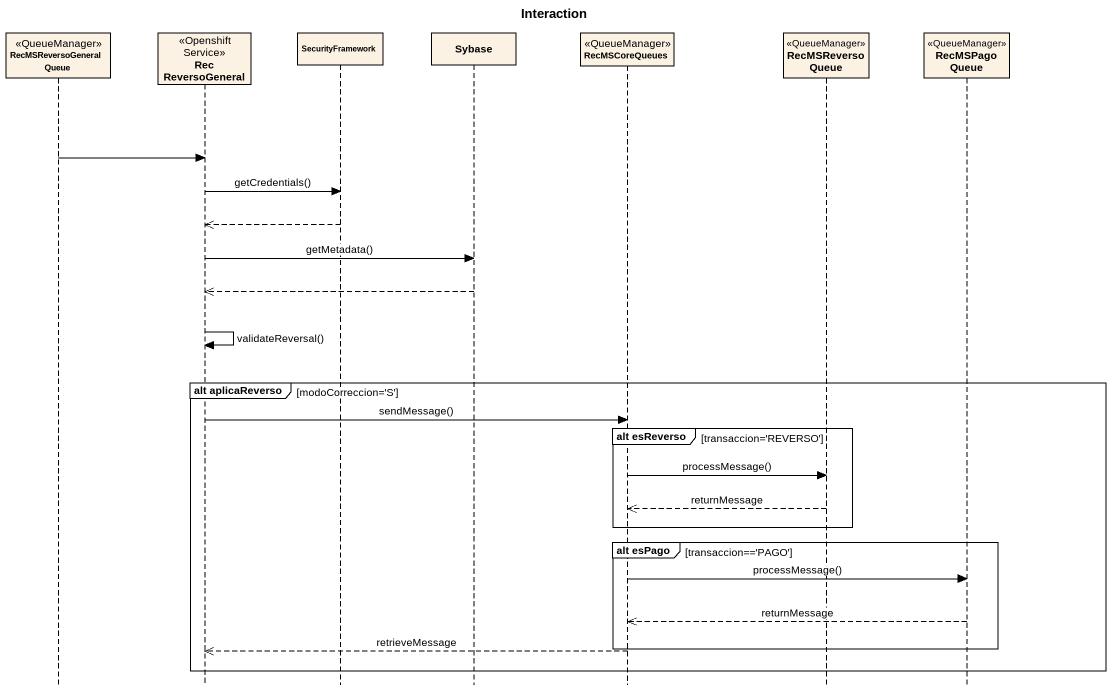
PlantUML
@startuml
title Interaction
hide footbox
participant "RecMSReversoGeneral Queue" as RecMSReversoGeneral_Queue <<QueueManager>>
participant "Rec ReversoGeneral" as Rec_ReversoGeneral <<Openshift Service>>
participant SecurityFramework
participant Sybase
participant RecMSCoreQueues <<QueueManager>>
participant "RecMSReverso Queue" as RecMSReverso_Queue <<QueueManager>>
participant "RecMSPago Queue" as RecMSPago_Queue <<QueueManager>>

RecMSReversoGeneral_Queue -> Rec_ReversoGeneral
Rec_ReversoGeneral -> SecurityFramework : getCredentials()
SecurityFramework -->> Rec_ReversoGeneral
Rec_ReversoGeneral -> Sybase : getMetadata()
Sybase -->> Rec_ReversoGeneral
Rec_ReversoGeneral -> Rec_ReversoGeneral : validateReversal()
group alt aplicaReverso [modoCorreccion='S']
  Rec_ReversoGeneral -> RecMSCoreQueues : sendMessage()
  group alt esReverso [transaccion='REVERSO']
    RecMSCoreQueues -> RecMSReverso_Queue : processMessage()
    RecMSReverso_Queue -->> RecMSCoreQueues : returnMessage
  end
  group alt esPago [transaccion=='PAGO']
    RecMSCoreQueues -> RecMSPago_Queue : processMessage()
    RecMSPago_Queue -->> RecMSCoreQueues : returnMessage
  end
  RecMSCoreQueues -->> Rec_ReversoGeneral : retrieveMessage
end
@enduml
